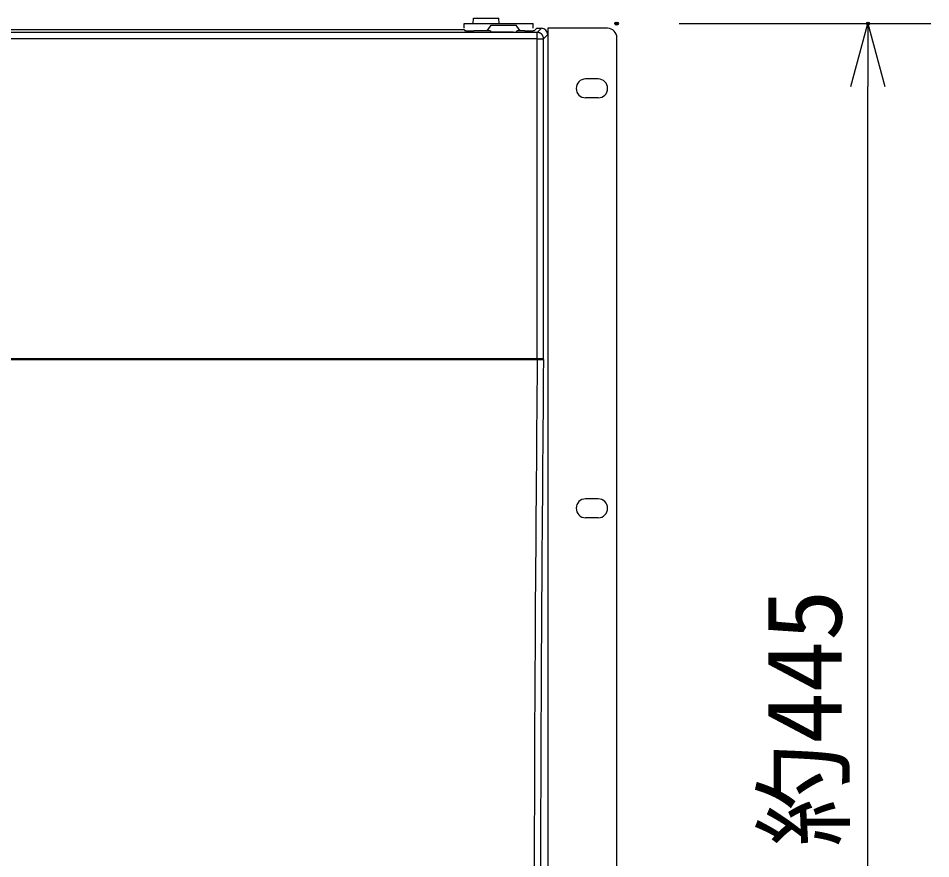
# Model space of a CAD drawing. Units: millimetres, scale not verified. Extents: x -63 to 63, y -57 to 57.
# Drawn here: x -23.65 to 5.37, y 5 to 31.72 of the extents above; entities that cross this region are included whole.
import ezdxf
from ezdxf.enums import TextEntityAlignment as Align

# ---------------------------------------------------------------- set-up
doc = ezdxf.new("R2010")
doc.units = ezdxf.units.MM
doc.header["$LTSCALE"] = 0.190236
doc.header["$PDMODE"] = 32
doc.header["$PDSIZE"] = 0.0951
doc.layers.add('0-1_GAIKEI', color=1, linetype='Continuous')
doc.layers.add('0-2_WAKU', color=7, linetype='Continuous')
doc.styles.add('ＭＳ ゴシック', font='')
doc.styles.get('ＭＳ ゴシック').set_extended_font_data('MS Gothic')

# ---------------------------------------------------------------- blocks, each defined once
blk = doc.blocks.new('_OPEN30')
at = {"layer": '0-2_WAKU'}
blk.add_line((0, 0), (-1, 0), dxfattribs=at)
blk.add_lwpolyline([(-1, 0.26795), (0, 0), (-1, -0.26795)], dxfattribs=at)

msp = doc.modelspace()

# ---------------------------------------------------------------- linework, layer by layer
at = {"layer": '0-1_GAIKEI', "color": 7}
for p, q in [((-8.3555, 31.5481), (-8.3704, 31.7181)), ((-9.4624, 31.3499), (-47.7625, 31.3499)), ((-9.4705, 31.5481), (-7.2705, 31.5481)), ((-9.4705, 31.3981), (-9.4705, 31.5481)), ((-9.4624, 31.3499), (-9.4624, 31.3346)), ((-8.7355, 31.3134), (-8.7124, 31.3481)), ((-8.7067, 31.3567), (-8.7124, 31.3481)), ((-8.7067, 31.3567), (-8.6124, 31.4981)), ((-8.6124, 31.4981), (-7.8124, 31.4981)), ((-7.7181, 31.3567), (-7.8124, 31.4981)), ((-7.7181, 31.3567), (-7.7124, 31.3481)), ((-7.6893, 31.3134), (-7.7124, 31.3481)), ((-7.2705, 31.3981), (-7.2705, 31.5481)), ((-7.1629, 31.3981), (-7.2272, 31.3338)), ((-7.1629, 31.3981), (-7.0121, 31.3981)), ((-4.9124, 31.3982), (-6.8124, 31.3982)), ((-6.8124, 31.3982), (-6.8124, 31.1984)), ((-8.6455, 31.3134), (-9.1624, 31.3134)), ((-8.6455, 31.3134), (-8.6105, 31.2792)), ((-8.6098, 31.2788), (-8.6105, 31.2792)), ((-8.6038, 31.2775), (-8.6098, 31.2788)), ((-8.5823, 31.2758), (-8.6038, 31.2775)), ((-8.5106, 31.2742), (-8.5823, 31.2758)), ((-7.9142, 31.2742), (-8.5106, 31.2742)), ((-7.9142, 31.2742), (-7.8425, 31.2758)), ((-7.8425, 31.2758), (-7.821, 31.2775)), ((-7.821, 31.2775), (-7.815, 31.2788)), ((-7.815, 31.2788), (-7.8143, 31.2792)), ((-7.8143, 31.2792), (-7.7793, 31.3134)), ((-7.5368, 31.3134), (-7.7793, 31.3134)), ((-6.8124, 31.1984), (-6.8124, -12.7022)), ((-4.6124, -12.5019), (-4.6124, 31.0982))]:
    msp.add_line(p, q, dxfattribs=at)
at = {"layer": '0-1_GAIKEI'}
for p, q in [((-7.1437, 31.2665), (-7.0121, 31.3981)), ((-7.1437, 31.2665), (-50.0812, 31.2665)), ((-7.1437, 31.0668), (-7.1437, 31.2665)), ((-6.944, 31.0668), (-6.8124, 31.1984)), ((-6.944, 20.8681), (-6.944, 31.0668)), ((-5.2074, 29.7882), (-5.6074, 29.7882)), ((-5.2074, 29.1882), (-5.6074, 29.1882)), ((-50.0781, 20.8981), (-7.1468, 20.8981)), ((-7.1468, 20.8981), (-7.1468, 20.8738)), ((-7.1468, 20.8981), (-6.999, 20.8981)), ((-6.999, 20.8981), (-6.9745, 20.8963)), ((-6.9745, 20.8963), (-6.9627, 20.8931)), ((-6.9627, 20.8931), (-6.9536, 20.8872)), ((-50.0781, 20.8738), (-7.1468, 20.8738)), ((-7.1468, 20.8738), (-7.0119, 20.8721)), ((-7.0119, 20.8721), (-6.9611, 20.87)), ((-6.9611, 20.87), (-6.9491, 20.8687)), ((-6.9491, 20.8687), (-6.9476, 20.8684)), ((-6.9476, 20.8684), (-6.9467, 20.8681)), ((-6.9467, 20.8681), (-6.944, 20.8681)), ((-5.2074, 16.4382), (-5.6074, 16.4382)), ((-5.2074, 15.8382), (-5.6074, 15.8382))]:
    msp.add_line(p, q, dxfattribs=at)
at = {"layer": '0-1_GAIKEI', "color": 3}
for p, q in [((-2.6331, 31.5481), (5.3669, 31.5481)), ((3.3669, -10.902), (3.3669, 29.5481))]:
    msp.add_line(p, q, dxfattribs=at)
at = {"layer": '0-1_GAIKEI', "color": 7}
for points in [[(-9.1855, 31.5481), (-9.1706, 31.7181), (-8.3704, 31.7181)], [(-9.4624, 31.3346), (-9.4611, 31.3336), (-9.4598, 31.3326), (-9.4585, 31.3317), (-9.4572, 31.3308), (-9.4558, 31.3301), (-9.4544, 31.3294), (-9.4529, 31.3289), (-9.4514, 31.3285), (-9.4498, 31.3281), (-9.4482, 31.3279), (-9.4466, 31.3276), (-9.445, 31.3274), (-9.4434, 31.3272), (-9.4419, 31.327), (-9.4403, 31.3268), (-9.4387, 31.3265), (-9.4371, 31.3263), (-9.4356, 31.326), (-9.434, 31.3258), (-9.4324, 31.3255), (-9.4309, 31.3253), (-9.4293, 31.325), (-9.4277, 31.3248), (-9.4262, 31.3245), (-9.4246, 31.3243), (-9.423, 31.3241), (-9.4214, 31.3239), (-9.4198, 31.3237), (-9.4183, 31.3235), (-9.4167, 31.3233), (-9.4151, 31.3231), (-9.4135, 31.3229), (-9.4119, 31.3228), (-9.4104, 31.3226), (-9.4088, 31.3224), (-9.4072, 31.3223), (-9.4056, 31.3221), (-9.404, 31.322), (-9.4024, 31.3218)], [(-9.4024, 31.3218), (-9.4009, 31.3217), (-9.3993, 31.3216), (-9.3977, 31.3214), (-9.3961, 31.3213), (-9.3945, 31.3212), (-9.3929, 31.321), (-9.3913, 31.3209), (-9.3898, 31.3208), (-9.3882, 31.3207), (-9.3866, 31.3205), (-9.385, 31.3204), (-9.3834, 31.3203), (-9.3818, 31.3202), (-9.3802, 31.3201), (-9.3787, 31.3199), (-9.3771, 31.3198), (-9.3755, 31.3197), (-9.3739, 31.3196), (-9.3723, 31.3195), (-9.3707, 31.3194), (-9.3691, 31.3193), (-9.3675, 31.3192), (-9.366, 31.3191), (-9.3644, 31.319), (-9.3628, 31.3188), (-9.3612, 31.3187), (-9.3596, 31.3186), (-9.358, 31.3185), (-9.3564, 31.3185), (-9.3548, 31.3184), (-9.3532, 31.3183), (-9.3517, 31.3182), (-9.3501, 31.3181), (-9.3485, 31.318), (-9.3469, 31.3179), (-9.3453, 31.3178), (-9.3437, 31.3177), (-9.3421, 31.3176), (-9.3405, 31.3176)], [(-9.3405, 31.3176), (-9.339, 31.3175), (-9.3374, 31.3174), (-9.3358, 31.3173), (-9.3342, 31.3172), (-9.3326, 31.3172), (-9.331, 31.3171), (-9.3294, 31.317), (-9.3278, 31.3169), (-9.3262, 31.3169), (-9.3246, 31.3168), (-9.3231, 31.3167), (-9.3215, 31.3166), (-9.3199, 31.3166), (-9.3183, 31.3165), (-9.3167, 31.3164), (-9.3151, 31.3164), (-9.3135, 31.3163), (-9.3119, 31.3162), (-9.3103, 31.3162), (-9.3087, 31.3161), (-9.3072, 31.3161), (-9.3056, 31.316), (-9.304, 31.3159), (-9.3024, 31.3159), (-9.3008, 31.3158), (-9.2992, 31.3158), (-9.2976, 31.3157), (-9.296, 31.3157), (-9.2944, 31.3156), (-9.2928, 31.3155), (-9.2913, 31.3155), (-9.2897, 31.3154), (-9.2881, 31.3154), (-9.2865, 31.3153), (-9.2849, 31.3153), (-9.2833, 31.3152), (-9.2817, 31.3152), (-9.2801, 31.3151), (-9.2785, 31.3151)], [(-9.2785, 31.3151), (-9.2769, 31.315), (-9.2754, 31.315), (-9.2738, 31.3149), (-9.2722, 31.3149), (-9.2706, 31.3149), (-9.269, 31.3148), (-9.2674, 31.3148), (-9.2658, 31.3147), (-9.2642, 31.3147), (-9.2626, 31.3147), (-9.261, 31.3146), (-9.2595, 31.3146), (-9.2579, 31.3145), (-9.2563, 31.3145), (-9.2547, 31.3145), (-9.2531, 31.3144), (-9.2515, 31.3144), (-9.2499, 31.3144), (-9.2483, 31.3143), (-9.2467, 31.3143), (-9.2451, 31.3143), (-9.2435, 31.3142), (-9.242, 31.3142), (-9.2404, 31.3142), (-9.2388, 31.3141), (-9.2372, 31.3141), (-9.2356, 31.3141), (-9.234, 31.314), (-9.2324, 31.314), (-9.2308, 31.314), (-9.2292, 31.314), (-9.2276, 31.3139), (-9.226, 31.3139), (-9.2245, 31.3139), (-9.2229, 31.3139), (-9.2213, 31.3138), (-9.2197, 31.3138), (-9.2181, 31.3138), (-9.2165, 31.3138)], [(-9.2165, 31.3138), (-9.2149, 31.3138), (-9.2133, 31.3137), (-9.2117, 31.3137), (-9.2101, 31.3137), (-9.2085, 31.3137), (-9.207, 31.3137), (-9.2054, 31.3137), (-9.2038, 31.3136), (-9.2022, 31.3136), (-9.2006, 31.3136), (-9.199, 31.3136), (-9.1974, 31.3136), (-9.1958, 31.3136), (-9.1942, 31.3136), (-9.1926, 31.3135), (-9.191, 31.3135), (-9.1895, 31.3135), (-9.1879, 31.3135), (-9.1863, 31.3135), (-9.1847, 31.3135), (-9.1831, 31.3135), (-9.1815, 31.3135), (-9.1799, 31.3135), (-9.1783, 31.3135), (-9.1767, 31.3135), (-9.1751, 31.3135), (-9.1735, 31.3135), (-9.1719, 31.3135), (-9.1704, 31.3135), (-9.1688, 31.3134), (-9.1672, 31.3134), (-9.1656, 31.3134), (-9.164, 31.3134), (-9.1624, 31.3134)], [(-7.5368, 31.3134), (-7.535, 31.3134), (-7.5332, 31.3135), (-7.5313, 31.3135), (-7.5295, 31.3135), (-7.5277, 31.3135), (-7.5258, 31.3135), (-7.524, 31.3135), (-7.5222, 31.3135), (-7.5203, 31.3135), (-7.5185, 31.3135), (-7.5167, 31.3135), (-7.5149, 31.3135), (-7.513, 31.3135), (-7.5112, 31.3135), (-7.5094, 31.3136), (-7.5075, 31.3136), (-7.5057, 31.3136), (-7.5039, 31.3136), (-7.502, 31.3136), (-7.5002, 31.3136), (-7.4984, 31.3136), (-7.4965, 31.3136), (-7.4947, 31.3137), (-7.4929, 31.3137), (-7.4911, 31.3137), (-7.4892, 31.3137), (-7.4874, 31.3137), (-7.4856, 31.3137), (-7.4837, 31.3138), (-7.4819, 31.3138), (-7.4801, 31.3138), (-7.4782, 31.3138), (-7.4764, 31.3139), (-7.4746, 31.3139), (-7.4727, 31.3139), (-7.4709, 31.3139), (-7.4691, 31.314), (-7.4673, 31.314), (-7.4654, 31.314)], [(-7.4654, 31.314), (-7.4636, 31.3141), (-7.4618, 31.3141), (-7.4599, 31.3141), (-7.4581, 31.3142), (-7.4563, 31.3142), (-7.4544, 31.3142), (-7.4526, 31.3143), (-7.4508, 31.3143), (-7.4489, 31.3144), (-7.4471, 31.3144), (-7.4453, 31.3144), (-7.4435, 31.3145), (-7.4416, 31.3145), (-7.4398, 31.3146), (-7.438, 31.3146), (-7.4361, 31.3146), (-7.4343, 31.3147), (-7.4325, 31.3147), (-7.4306, 31.3148), (-7.4288, 31.3148), (-7.427, 31.3149), (-7.4251, 31.3149), (-7.4233, 31.315), (-7.4215, 31.315), (-7.4197, 31.3151), (-7.4178, 31.3151), (-7.416, 31.3152), (-7.4142, 31.3153), (-7.4123, 31.3153), (-7.4105, 31.3154), (-7.4087, 31.3154), (-7.4068, 31.3155), (-7.405, 31.3156), (-7.4032, 31.3156), (-7.4014, 31.3157), (-7.3995, 31.3157), (-7.3977, 31.3158), (-7.3959, 31.3159), (-7.394, 31.3159)], [(-7.394, 31.3159), (-7.3922, 31.316), (-7.3904, 31.3161), (-7.3885, 31.3161), (-7.3867, 31.3162), (-7.3849, 31.3163), (-7.3831, 31.3164), (-7.3812, 31.3164), (-7.3794, 31.3165), (-7.3776, 31.3166), (-7.3757, 31.3167), (-7.3739, 31.3167), (-7.3721, 31.3168), (-7.3703, 31.3169), (-7.3684, 31.317), (-7.3666, 31.3171), (-7.3648, 31.3172), (-7.3629, 31.3173), (-7.3611, 31.3173), (-7.3593, 31.3174), (-7.3574, 31.3175), (-7.3556, 31.3176), (-7.3538, 31.3177), (-7.352, 31.3178), (-7.3501, 31.3179), (-7.3483, 31.318), (-7.3465, 31.3181), (-7.3446, 31.3182), (-7.3428, 31.3183), (-7.341, 31.3184), (-7.3392, 31.3185), (-7.3373, 31.3186), (-7.3355, 31.3187), (-7.3337, 31.3189), (-7.3319, 31.319), (-7.33, 31.3191), (-7.3282, 31.3192), (-7.3264, 31.3193), (-7.3245, 31.3194), (-7.3227, 31.3196)], [(-7.3227, 31.3196), (-7.3209, 31.3197), (-7.3191, 31.3198), (-7.3172, 31.3199), (-7.3154, 31.3201), (-7.3136, 31.3202), (-7.3118, 31.3203), (-7.3099, 31.3205), (-7.3081, 31.3206), (-7.3063, 31.3208), (-7.3045, 31.3209), (-7.3026, 31.321), (-7.3008, 31.3212), (-7.299, 31.3213), (-7.2972, 31.3215), (-7.2953, 31.3216), (-7.2935, 31.3218), (-7.2917, 31.322), (-7.2899, 31.3221), (-7.288, 31.3223), (-7.2862, 31.3225), (-7.2844, 31.3226), (-7.2826, 31.3228), (-7.2807, 31.323), (-7.2789, 31.3232), (-7.2771, 31.3234), (-7.2753, 31.3236), (-7.2735, 31.3238), (-7.2716, 31.324), (-7.2698, 31.3242), (-7.268, 31.3245), (-7.2662, 31.3247), (-7.2644, 31.3249), (-7.2626, 31.3252), (-7.2608, 31.3255), (-7.2589, 31.3257), (-7.2571, 31.326), (-7.2553, 31.3263), (-7.2535, 31.3265), (-7.2517, 31.3268)], [(-7.2517, 31.3268), (-7.2499, 31.3271), (-7.2481, 31.3274), (-7.2463, 31.3276), (-7.2444, 31.3279), (-7.2426, 31.3282), (-7.2408, 31.3286), (-7.2391, 31.329), (-7.2373, 31.3295), (-7.2356, 31.33), (-7.2339, 31.3307), (-7.2322, 31.3314), (-7.2305, 31.3322), (-7.2288, 31.333), (-7.2272, 31.3338), (-7.2272, 31.3338)]]:
    msp.add_lwpolyline(points, dxfattribs=at)
at = {"layer": '0-1_GAIKEI'}
for points in [[(-7.1437, 31.0668), (-50.0812, 31.0668), (-50.0812, 31.2665)], [(-7.1179, 31.2646), (-7.1198, 31.2648), (-7.1216, 31.265), (-7.1234, 31.2652), (-7.1253, 31.2654), (-7.1271, 31.2655), (-7.129, 31.2656), (-7.1308, 31.2658), (-7.1326, 31.2659), (-7.1345, 31.266), (-7.1363, 31.2661), (-7.1382, 31.2662), (-7.14, 31.2663), (-7.1419, 31.2664), (-7.1437, 31.2665), (-7.1437, 31.2665)], [(-7.1437, 20.8981), (-7.1437, 31.0668), (-6.944, 31.0668)], [(-7.0499, 31.2429), (-7.0515, 31.2437), (-7.0531, 31.2446), (-7.0548, 31.2454), (-7.0564, 31.2462), (-7.0581, 31.247), (-7.0597, 31.2478), (-7.0614, 31.2486), (-7.0631, 31.2493), (-7.0648, 31.2501), (-7.0665, 31.2508), (-7.0682, 31.2515), (-7.0699, 31.2522), (-7.0716, 31.2529), (-7.0733, 31.2535), (-7.0751, 31.2542), (-7.0768, 31.2548), (-7.0785, 31.2554), (-7.0803, 31.256), (-7.082, 31.2566), (-7.0838, 31.2572), (-7.0855, 31.2577), (-7.0873, 31.2583), (-7.0891, 31.2588), (-7.0909, 31.2593), (-7.0926, 31.2598), (-7.0944, 31.2603), (-7.0962, 31.2607), (-7.098, 31.2612), (-7.0998, 31.2616), (-7.1016, 31.262), (-7.1034, 31.2624), (-7.1052, 31.2627), (-7.107, 31.2631), (-7.1088, 31.2634), (-7.1107, 31.2637), (-7.1125, 31.2639), (-7.1143, 31.2642), (-7.1161, 31.2644), (-7.1179, 31.2646)], [(-6.9938, 31.1984), (-6.9951, 31.1998), (-6.9963, 31.2012), (-6.9975, 31.2025), (-6.9988, 31.2039), (-7.0001, 31.2052), (-7.0014, 31.2065), (-7.0027, 31.2078), (-7.004, 31.2091), (-7.0053, 31.2104), (-7.0066, 31.2117), (-7.008, 31.2129), (-7.0093, 31.2142), (-7.0107, 31.2154), (-7.0121, 31.2167), (-7.0135, 31.2179), (-7.0149, 31.2191), (-7.0163, 31.2202), (-7.0177, 31.2214), (-7.0191, 31.2226), (-7.0206, 31.2237), (-7.022, 31.2249), (-7.0235, 31.226), (-7.025, 31.2271), (-7.0265, 31.2282), (-7.028, 31.2292), (-7.0295, 31.2303), (-7.031, 31.2314), (-7.0325, 31.2324), (-7.034, 31.2334), (-7.0356, 31.2344), (-7.0371, 31.2354), (-7.0387, 31.2364), (-7.0403, 31.2374), (-7.0418, 31.2383), (-7.0434, 31.2393), (-7.045, 31.2402), (-7.0466, 31.2411), (-7.0482, 31.242), (-7.0499, 31.2429)], [(-6.957, 31.1372), (-6.9576, 31.1389), (-6.9583, 31.1406), (-6.959, 31.1423), (-6.9597, 31.144), (-6.9604, 31.1457), (-6.9612, 31.1474), (-6.9619, 31.1491), (-6.9627, 31.1507), (-6.9635, 31.1524), (-6.9643, 31.1541), (-6.9651, 31.1557), (-6.9659, 31.1574), (-6.9668, 31.159), (-6.9676, 31.1606), (-6.9685, 31.1623), (-6.9694, 31.1639), (-6.9703, 31.1655), (-6.9712, 31.1671), (-6.9722, 31.1687), (-6.9731, 31.1702), (-6.9741, 31.1718), (-6.9751, 31.1734), (-6.9761, 31.1749), (-6.9771, 31.1765), (-6.9781, 31.178), (-6.9791, 31.1795), (-6.9802, 31.181), (-6.9812, 31.1825), (-6.9823, 31.184), (-6.9834, 31.1855), (-6.9845, 31.187), (-6.9856, 31.1885), (-6.9868, 31.1899), (-6.9879, 31.1914), (-6.9891, 31.1928), (-6.9902, 31.1942), (-6.9914, 31.1956), (-6.9926, 31.197), (-6.9938, 31.1984)], [(-6.944, 31.0668), (-6.9441, 31.0686), (-6.9442, 31.0705), (-6.9443, 31.0723), (-6.9444, 31.0742), (-6.9445, 31.076), (-6.9446, 31.0779), (-6.9447, 31.0797), (-6.9449, 31.0815), (-6.945, 31.0834), (-6.9451, 31.0852), (-6.9453, 31.0871), (-6.9455, 31.0889), (-6.9457, 31.0907), (-6.9459, 31.0925), (-6.9461, 31.0944), (-6.9463, 31.0962), (-6.9466, 31.098), (-6.9468, 31.0998), (-6.9471, 31.1017), (-6.9474, 31.1035), (-6.9478, 31.1053), (-6.9481, 31.1071), (-6.9485, 31.1089), (-6.9489, 31.1107), (-6.9493, 31.1125), (-6.9498, 31.1143), (-6.9502, 31.1161), (-6.9507, 31.1179), (-6.9512, 31.1196), (-6.9517, 31.1214), (-6.9522, 31.1232), (-6.9527, 31.125), (-6.9533, 31.1267), (-6.9539, 31.1285), (-6.9545, 31.1302), (-6.9551, 31.132), (-6.9557, 31.1337), (-6.9563, 31.1354), (-6.957, 31.1372)], [(-7.1468, 20.8738), (-7.1513, 20.3266), (-7.1558, 19.7794), (-7.1603, 19.2322), (-7.1648, 18.685), (-7.1692, 18.1378), (-7.1736, 17.5906), (-7.178, 17.0434), (-7.1822, 16.4962), (-7.1864, 15.949), (-7.1905, 15.4018), (-7.1945, 14.8546), (-7.1984, 14.3074), (-7.2022, 13.7602), (-7.2059, 13.213), (-7.2094, 12.6658), (-7.2128, 12.1186), (-7.2161, 11.5714), (-7.2192, 11.0242), (-7.2221, 10.477), (-7.2248, 9.9298), (-7.2273, 9.3826), (-7.2297, 8.8354), (-7.2318, 8.2882), (-7.2337, 7.741), (-7.2354, 7.1938), (-7.2369, 6.6466), (-7.2381, 6.0994), (-7.2391, 5.5522), (-7.2399, 5.005), (-7.2405, 4.4578)], [(-6.9467, 20.8681), (-6.9513, 20.3213), (-6.9558, 19.7746), (-6.9603, 19.2278), (-6.9648, 18.6811), (-6.9693, 18.1343), (-6.9737, 17.5876), (-6.978, 17.0408), (-6.9823, 16.4941), (-6.9865, 15.9473), (-6.9906, 15.4006), (-6.9946, 14.8538), (-6.9985, 14.307), (-7.0024, 13.7603), (-7.006, 13.2135), (-7.0096, 12.6668), (-7.013, 12.12), (-7.0162, 11.5733), (-7.0193, 11.0265), (-7.0223, 10.4798), (-7.025, 9.933), (-7.0276, 9.3862), (-7.0299, 8.8395), (-7.032, 8.2927), (-7.034, 7.746), (-7.0357, 7.1992), (-7.0371, 6.6524), (-7.0384, 6.1057), (-7.0394, 5.5589), (-7.0402, 5.0122), (-7.0408, 4.4654)], [(-6.9489, 20.8794), (-6.949, 20.8797), (-6.9491, 20.8799), (-6.9492, 20.8802), (-6.9494, 20.8805), (-6.9495, 20.8807), (-6.9496, 20.881), (-6.9497, 20.8813), (-6.9499, 20.8815), (-6.95, 20.8818), (-6.9501, 20.8821), (-6.9503, 20.8823), (-6.9504, 20.8826), (-6.9506, 20.8828), (-6.9507, 20.8831), (-6.9509, 20.8834), (-6.951, 20.8836), (-6.9512, 20.8839), (-6.9514, 20.8841), (-6.9515, 20.8844), (-6.9517, 20.8846), (-6.9519, 20.8848), (-6.952, 20.8851), (-6.9522, 20.8853), (-6.9524, 20.8856), (-6.9525, 20.8858), (-6.9527, 20.886), (-6.9529, 20.8863), (-6.9531, 20.8865), (-6.9533, 20.8868), (-6.9534, 20.887), (-6.9536, 20.8872)], [(-6.9467, 20.8681), (-6.9467, 20.8684), (-6.9467, 20.8687), (-6.9467, 20.869), (-6.9468, 20.8693), (-6.9468, 20.8696), (-6.9468, 20.8699), (-6.9468, 20.8702), (-6.9468, 20.8705), (-6.9469, 20.8707), (-6.9469, 20.871), (-6.9469, 20.8713), (-6.9469, 20.8716), (-6.947, 20.8719), (-6.947, 20.8722), (-6.947, 20.8725), (-6.9471, 20.8728), (-6.9471, 20.8731), (-6.9472, 20.8734), (-6.9472, 20.8737), (-6.9473, 20.874), (-6.9473, 20.8743), (-6.9474, 20.8746), (-6.9475, 20.8748), (-6.9475, 20.8751), (-6.9476, 20.8754), (-6.9477, 20.8757), (-6.9478, 20.876), (-6.9478, 20.8763), (-6.9479, 20.8766), (-6.948, 20.8769), (-6.9481, 20.8771), (-6.9482, 20.8774), (-6.9483, 20.8777), (-6.9484, 20.878), (-6.9485, 20.8783), (-6.9486, 20.8785), (-6.9487, 20.8788), (-6.9488, 20.8791), (-6.9489, 20.8794)]]:
    msp.add_lwpolyline(points, dxfattribs=at)
at = {"layer": '0-1_GAIKEI', "color": 7}
for centre, radius, start, end in [((-7.012, 31.1985), 0.1996, 359.96452, 90.03548), ((-4.9124, 31.0982), 0.3, 0, 90)]:
    msp.add_arc(centre, radius, start, end, dxfattribs=at)
at = {"layer": '0-1_GAIKEI'}
for centre, radius, start, end in [((-5.6074, 29.4882), 0.3, 90, 270), ((-5.2074, 29.4882), 0.3, 270, 90), ((-6.9775, 20.8632), 0.0339, 8.31239, 45.20918), ((-5.6074, 16.1382), 0.3, 90, 270), ((-5.2074, 16.1382), 0.3, 270, 90)]:
    msp.add_arc(centre, radius, start, end, dxfattribs=at)
at = {"layer": '0-2_WAKU'}
for p in [(-4.6331, 31.5481), (-4.6124, 31.5481), (3.3669, 31.5481)]:
    msp.add_point(p, dxfattribs=at)

# ---------------------------------------------------------------- block references
at = {"layer": '0-1_GAIKEI', "xscale": 2, "yscale": 2, "rotation": 90}
msp.add_blockref('_OPEN30', (3.3669, 31.5481), dxfattribs=at)

# ---------------------------------------------------------------- texts
at = {"layer": '0-1_GAIKEI', "color": 3, "style": 'ＭＳ ゴシック'}
msp.add_text('約445', height=2.406, rotation=90, dxfattribs=at).set_placement((3.2573, 5.3696), align=Align.BOTTOM_LEFT)

doc.saveas('drawing.dxf')
